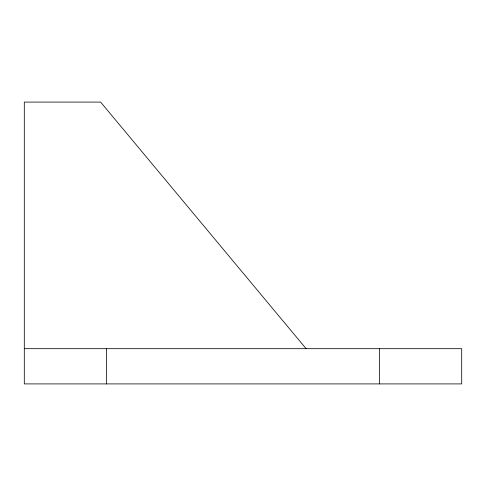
<?xml version="1.0" encoding="UTF-8"?>
<svg xmlns="http://www.w3.org/2000/svg" width="486" height="486" viewBox="0 0 486 486"><rect width="100%" height="100%" fill="white"/><g stroke="black" fill="none" stroke-linecap="round" stroke-linejoin="round"><path stroke-width="0.73" d="M24.3 348.681L461.7 348.681L461.7 383.91L24.3 383.91L24.3 102.09L100.626 102.09L306.113 348.681M379.505 348.681L379.505 383.91M106.556 348.681L106.556 383.91"/></g></svg>
